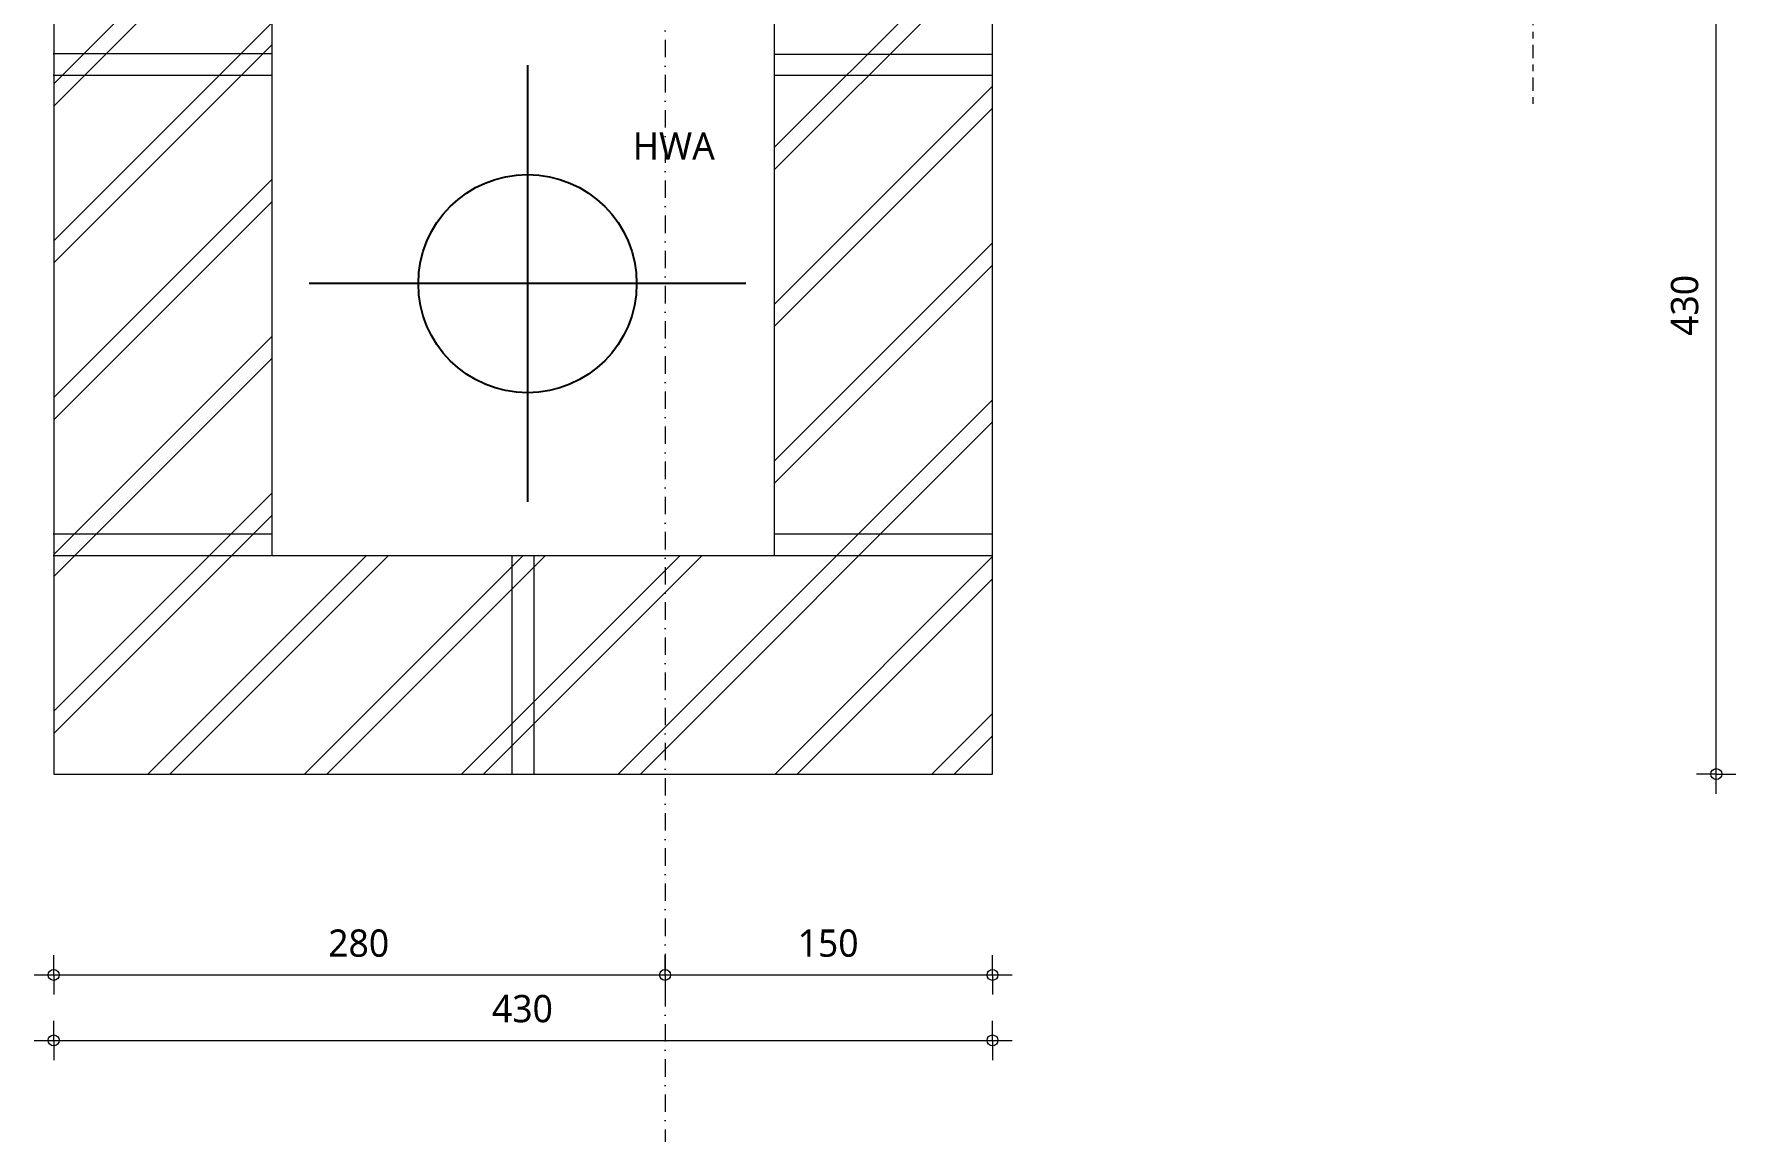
# Model space of a CAD drawing. Header units: millimetres. Extents: x -435 to 27166, y -19117 to 26500.
# Drawn here: x 3430 to 4209, y 18903 to 19411 of the extents above; entities that cross this region are included whole.
import ezdxf

# ---------------------------------------------------------------- set-up
doc = ezdxf.new("R2010")
doc.units = ezdxf.units.MM
doc.linetypes.add('MV_center', pattern=[15, 6, -3, 3, -3])
doc.linetypes.add('MV_stramien', pattern=[16, 8, -4, 0, -4])
for name, color, linetype, lineweight in [('A-ANNO-DIMS', 211, 'Continuous', 13), ('A-ANNO-DIMS-5', 211, 'Continuous', 13), ('A-DETL', 90, 'Continuous', 13), ('A-DETL-GENF', 92, 'Continuous', 18), ('G-ANNO-TEXT', 231, 'Continuous', 13)]:
    doc.layers.add(name, color=color, linetype=linetype, lineweight=lineweight)
doc.styles.add('Segoe UI_3', font='segoeui.ttf', dxfattribs={"height": 12.5})
doc.dimstyles.new('2_5_mm', dxfattribs={"dimscale": 304.8, "dimtxt": 13.092049, "dimasz": 0.016404, "dimexe": 0.029528, "dimexo": 0.0625, "dimgap": 0.014764, "dimtad": 1, "dimdec": 0, "dimzin": 0, "dimdsep": 46, "dimtxsty": 'Segoe UI_3', "dimblk1": 'DOTBLANK', "dimblk2": 'DOTBLANK', "dimsah": 1, "dimcen": 0.09, "dimdle": 0.029528, "dimazin": 0, "dimtfac": 1, "dimtdec": 4, "dimtix": 1, "dimtmove": 0, "dimatfit": 3, "dimfxl": 0.029528, "dimfxlon": 1, "dimtvp": 1, "dimtfill": 1, "dimtolj": 1, "dimtzin": 0, "dimarcsym": 2})

# ---------------------------------------------------------------- blocks, each defined once
blk = doc.blocks.new('NLRS_00_DI_maskeer - Type 1-4234946-Details Appartement')
at = {"layer": 'A-DETL-GENF', "linetype": 'MV_center'}
blk.add_line((-100, 0), (214, 0), dxfattribs=at)
blk = doc.blocks.new('DIMBLOCK42-Details Appartement')
at = {"layer": 'A-ANNO-DIMS-5'}
for p, q in [((3438.78, 18949.6), (3438.78, 18958.6)), ((3868.81, 18949.6), (3868.81, 18958.6)), ((3429.78, 18949.6), (3877.81, 18949.6)), ((3438.78, 18949.6), (3438.78, 18940.6)), ((3868.81, 18949.6), (3868.81, 18940.6))]:
    blk.add_line(p, q, dxfattribs=at)
for centre in [(3438.78, 18949.6), (3868.81, 18949.6)]:
    blk.add_circle(centre, 2.5, dxfattribs=at)
at = {"layer": 'A-ANNO-DIMS-5', "color": 0, "insert": (3639.51, 18970.41), "char_height": 12.5, "width": 34.2774, "attachment_point": 1, "line_spacing_factor": 1.142579, "style": 'Segoe UI_3', "bg_fill": 3, "box_fill_scale": 1.25, "bg_fill_color": 9, "bg_fill_true_color": 13158600, "bg_fill_transparency": 0}
blk.add_mtext('430', dxfattribs=at)
blk = doc.blocks.new('_DotBlank')
at = {"color": 0, "linetype": 'ByBlock', "lineweight": -2}
blk.add_line((-0.5, 0), (-1, 0), dxfattribs=at)
blk.add_circle((0, 0), 0.5, dxfattribs=at)
blk = doc.blocks.new('DIMBLOCK43-Details Appartement')
at = {"layer": 'A-ANNO-DIMS-5'}
for p, q in [((3438.78, 18979.6), (3438.78, 18988.6)), ((3718.81, 18979.6), (3718.81, 18988.6)), ((3429.78, 18979.6), (3718.81, 18979.6)), ((3438.78, 18979.6), (3438.78, 18970.6)), ((3718.81, 18979.6), (3718.81, 18970.6))]:
    blk.add_line(p, q, dxfattribs=at)
for centre in [(3438.78, 18979.6), (3718.81, 18979.6)]:
    blk.add_circle(centre, 2.5, dxfattribs=at)
at = {"layer": 'A-ANNO-DIMS-5', "color": 0, "insert": (3564.51, 19000.41), "char_height": 12.5, "width": 34.2774, "attachment_point": 1, "line_spacing_factor": 1.142579, "style": 'Segoe UI_3', "bg_fill": 3, "box_fill_scale": 1.25, "bg_fill_color": 9, "bg_fill_true_color": 13158600, "bg_fill_transparency": 0}
blk.add_mtext('280', dxfattribs=at)
blk = doc.blocks.new('DIMBLOCK44-Details Appartement')
at = {"layer": 'A-ANNO-DIMS-5'}
for p, q in [((3718.81, 18979.6), (3718.81, 18988.6)), ((3868.81, 18979.6), (3868.81, 18988.6)), ((3718.81, 18979.6), (3877.81, 18979.6)), ((3718.81, 18979.6), (3718.81, 18970.6)), ((3868.81, 18979.6), (3868.81, 18970.6))]:
    blk.add_line(p, q, dxfattribs=at)
for centre in [(3718.81, 18979.6), (3868.81, 18979.6)]:
    blk.add_circle(centre, 2.5, dxfattribs=at)
at = {"layer": 'A-ANNO-DIMS-5', "color": 0, "insert": (3779.53, 19000.41), "char_height": 12.5, "width": 34.2774, "attachment_point": 1, "line_spacing_factor": 1.142579, "style": 'Segoe UI_3', "bg_fill": 3, "box_fill_scale": 1.25, "bg_fill_color": 9, "bg_fill_true_color": 13158600, "bg_fill_transparency": 0}
blk.add_mtext('150', dxfattribs=at)
blk = doc.blocks.new('DIMBLOCK70-Details Appartement')
at = {"layer": 'A-ANNO-DIMS-5'}
for p, q in [((4200.34, 19501.56), (4191.34, 19501.56)), ((4200.34, 19062.56), (4200.34, 19501.56)), ((4200.34, 19501.56), (4209.34, 19501.56)), ((4200.34, 19071.56), (4191.34, 19071.56)), ((4200.34, 19071.56), (4209.34, 19071.56))]:
    blk.add_line(p, q, dxfattribs=at)
for centre in [(4200.34, 19501.56), (4200.34, 19071.56)]:
    blk.add_circle(centre, 2.5, dxfattribs=at)
at = {"layer": 'A-ANNO-DIMS-5', "color": 0, "insert": (4179.54, 19272.28), "char_height": 12.5, "width": 34.2774, "attachment_point": 1, "rotation": 90, "line_spacing_factor": 1.142579, "style": 'Segoe UI_3', "bg_fill": 3, "box_fill_scale": 1.25, "bg_fill_color": 9, "bg_fill_true_color": 13158600, "bg_fill_transparency": 0}
blk.add_mtext('430', dxfattribs=at)

msp = doc.modelspace()

# ---------------------------------------------------------------- hatches: boundary and pattern name
at = {"layer": 'A-DETL-GENF', "lineweight": 13}
h = msp.add_hatch(dxfattribs=at)
h.set_pattern_fill('FP_10', color=57, style=0, pattern_type=2)
h.set_pattern_definition([(45, (0, 0), (-35.92102, 35.92102), []), (45, (10.16, 0), (-35.92102, 35.92102), [])])
h.paths.add_polyline_path([(3438.78, 19071.56), (3868.81, 19071.56), (3868.81, 19501.56), (3768.81, 19501.56), (3768.81, 19171.56), (3538.78, 19171.56), (3538.78, 19501.56), (3438.78, 19501.56), (3438.78, 19442.66)])

# ---------------------------------------------------------------- linework, layer by layer
at = {"layer": 'A-DETL', "linetype": 'MV_stramien', "lineweight": 18}
msp.add_line((3718.81, 20051.88), (3718.81, 18903.08), dxfattribs=at)
at = {"layer": 'A-DETL'}
for p, q in [((3438.78, 19501.56), (3438.78, 19071.56)), ((3538.78, 19171.56), (3538.78, 19501.56)), ((3768.81, 19501.56), (3768.81, 19171.56)), ((3868.81, 19071.56), (3868.81, 19501.56)), ((3538.58, 19401.52), (3438.58, 19401.52)), ((3868.81, 19401.22), (3768.81, 19401.22)), ((3538.58, 19391.56), (3438.58, 19391.56)), ((3868.81, 19391.56), (3768.81, 19391.56)), ((3538.58, 19181.52), (3438.58, 19181.52)), ((3868.81, 19181.52), (3768.81, 19181.52)), ((3538.58, 19171.56), (3438.58, 19171.56)), ((3768.81, 19171.56), (3538.78, 19171.56)), ((3648.78, 19071.56), (3648.78, 19171.56)), ((3658.81, 19071.56), (3658.81, 19171.56)), ((3868.81, 19171.56), (3768.81, 19171.56)), ((3438.78, 19071.56), (3868.81, 19071.56))]:
    msp.add_line(p, q, dxfattribs=at)
at = {"layer": 'A-DETL', "lineweight": 25}
for p, q in [((3655.81, 19396.22), (3655.81, 19196.22)), ((3755.81, 19296.22), (3555.81, 19296.22))]:
    msp.add_line(p, q, dxfattribs=at)
msp.add_circle((3655.81, 19296.22), 50, dxfattribs=at)

# ---------------------------------------------------------------- block references
at = {"layer": 'A-DETL-GENF', "linetype": 'MV_center', "rotation": 270}
msp.add_blockref('NLRS_00_DI_maskeer - Type 1-4234946-Details Appartement', (4116.31, 19590.56), dxfattribs=at)

# ---------------------------------------------------------------- texts
at = {"layer": 'G-ANNO-TEXT', "color": 7, "insert": (3704.01, 19365.53), "char_height": 12.5, "width": 48.9029, "attachment_point": 1, "style": 'Segoe UI_3'}
msp.add_mtext('HWA', dxfattribs=at)

# ---------------------------------------------------------------- dimensions: what is measured, and where the dimension line sits
at = {"layer": 'A-ANNO-DIMS'}
dim = msp.add_linear_dim(base=(4200.34, 19501.56), p1=(4191.34, 19071.56), p2=(4191.34, 19501.56), angle=90, dimstyle='2_5_mm', override={"dimpost": '<>', "dimfxl": 429.999692}, dxfattribs=at)
dim.commit()
dim.dimension.update_dxf_attribs({"geometry": 'DIMBLOCK70-Details Appartement', "text_midpoint": (4189.38, 19286.56)})

# ---------------------------------------------------------------- next in the draw order: dimensions: what is measured, and where the dimension line sits
dim = msp.add_linear_dim(base=(3868.81, 18949.6), p1=(3438.78, 18958.6), p2=(3868.81, 18958.6), dimstyle='2_5_mm', override={"dimpost": '<>', "dimfxl": 430.034043}, dxfattribs=at)
dim.commit()
dim.dimension.update_dxf_attribs({"geometry": 'DIMBLOCK42-Details Appartement', "text_midpoint": (3653.79, 18960.56)})

# ---------------------------------------------------------------- next in the draw order: dimensions: what is measured, and where the dimension line sits
dim = msp.add_linear_dim(base=(3718.81, 18979.6), p1=(3438.78, 18988.6), p2=(3718.81, 18988.6), dimstyle='2_5_mm', override={"dimpost": '<>', "dimfxl": 280.034043}, dxfattribs=at)
dim.commit()
dim.dimension.update_dxf_attribs({"geometry": 'DIMBLOCK43-Details Appartement', "text_midpoint": (3578.79, 18990.56)})

# ---------------------------------------------------------------- next in the draw order: dimensions: what is measured, and where the dimension line sits
dim = msp.add_linear_dim(base=(3868.81, 18979.6), p1=(3718.81, 18988.6), p2=(3868.81, 18988.6), dimstyle='2_5_mm', override={"dimpost": '<>', "dimfxl": 150}, dxfattribs=at)
dim.commit()
dim.dimension.update_dxf_attribs({"geometry": 'DIMBLOCK44-Details Appartement', "text_midpoint": (3793.81, 18990.6)})

doc.saveas('drawing.dxf')
